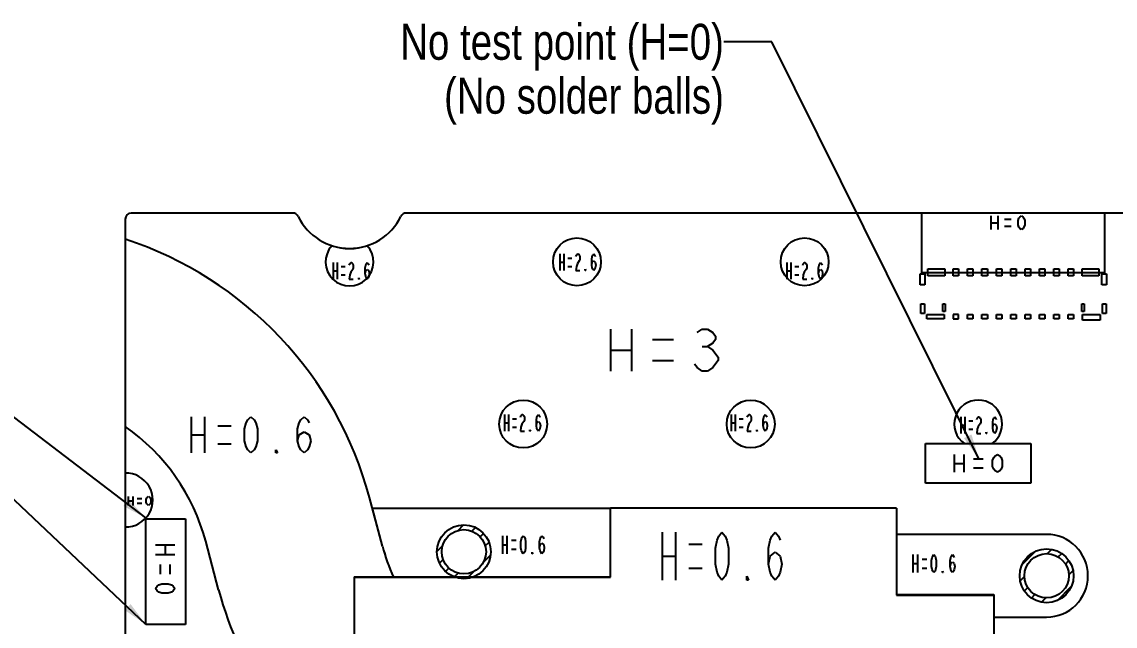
# Model space of a CAD drawing. Header units: millimetres. Extents: x 0 to 841, y 0 to 594.
# Drawn here: x 361.4 to 452.7, y 451.6 to 502 of the extents above; entities that cross this region are included whole.
import ezdxf

# ---------------------------------------------------------------- set-up
doc = ezdxf.new("R2010")
doc.units = ezdxf.units.MM
doc.header["$LTSCALE"] = 46.255
doc.layers.get('0').update_dxf_attribs({"linetype": 'CONTINUOUS'})
doc.layers.add('ASSEM_MEM', color=7, linetype='CONTINUOUS')
doc.layers.add('DETAIL', color=7, linetype='CONTINUOUS')
doc.styles.get("Standard").update_dxf_attribs({"font": 'txt', "width": 0.8})
doc.dimstyles.get("Standard").update_dxf_attribs({"dimtxt": 3, "dimasz": 2.1, "dimexe": 2, "dimexo": 1, "dimtad": 1, "dimzin": 0, "dimdsep": 46, "dimtxsty": 'STANDARD', "dimblk": '_FILLED', "dimblk1": '_FILLED', "dimblk2": '_FILLED', "dimcen": 0.09, "dimazin": 0, "dimtol": 1, "dimtp": 0.01, "dimtm": 0.01, "dimtfac": 1, "dimtofl": 0, "dimtmove": 0, "dimatfit": 3, "dimldrblk": '_FILLED', "dimfxl": 1, "dimtolj": 1, "dimtzin": 0, "dimarcsym": 0})

# ---------------------------------------------------------------- blocks, each defined once
blk = doc.blocks.new('_FILLED')
at = {"color": 0, "linetype": 'BYBLOCK'}
blk.add_solid([(0, 0), (-1, 0.167), (-1, -0.167)], dxfattribs=at)

msp = doc.modelspace()

# ---------------------------------------------------------------- linework, layer by layer
at = {"layer": 'ASSEM_MEM', "color": 7, "linetype": 'CONTINUOUS'}
for p, q in [((384.033, 486.08), (370.54, 486.08)), ((436.57, 486.08), (393.508, 486.08)), ((456.32, 486.08), (451.84, 486.08)), ((370.04, 485.58), (370.041, 483.89)), ((370.041, 468.26), (370.041, 464.39)), ((370.041, 459.892), (370.04, 439.56))]:
    msp.add_line(p, q, dxfattribs=at)
at = {"layer": 'ASSEM_MEM', "color": 4, "linetype": 'CONTINUOUS'}
for p, q in [((436.57, 481.1), (436.57, 486.08)), ((451.84, 486.08), (436.57, 486.08)), ((451.84, 481.1), (451.84, 486.08)), ((370.041, 483.89), (370.041, 468.26)), ((437.065, 480.84), (437.065, 481.435)), ((437.065, 481.435), (438.465, 481.435)), ((438.465, 481.435), (438.465, 480.84)), ((439.18, 481.435), (439.63, 481.435)), ((439.18, 480.84), (439.18, 481.435)), ((439.63, 481.435), (439.63, 480.84)), ((440.38, 481.435), (440.83, 481.435)), ((440.38, 480.84), (440.38, 481.435)), ((440.83, 481.435), (440.83, 480.84)), ((441.58, 481.435), (442.03, 481.435)), ((441.58, 480.84), (441.58, 481.435)), ((442.03, 481.435), (442.03, 480.84)), ((442.78, 481.435), (443.23, 481.435)), ((442.78, 480.84), (442.78, 481.435)), ((443.23, 481.435), (443.23, 480.84)), ((443.98, 481.435), (444.43, 481.435)), ((443.98, 480.84), (443.98, 481.435)), ((444.43, 481.435), (444.43, 480.84)), ((445.18, 481.435), (445.63, 481.435)), ((445.18, 480.84), (445.18, 481.435)), ((445.63, 481.435), (445.63, 480.84)), ((446.38, 481.435), (446.83, 481.435)), ((446.38, 480.84), (446.38, 481.435)), ((446.83, 481.435), (446.83, 480.84)), ((447.58, 481.435), (448.03, 481.435)), ((447.58, 480.84), (447.58, 481.435)), ((448.03, 481.435), (448.03, 480.84)), ((448.78, 481.435), (449.23, 481.435)), ((448.78, 480.84), (448.78, 481.435)), ((449.23, 481.435), (449.23, 480.84)), ((449.945, 481.435), (451.345, 481.435)), ((449.945, 480.84), (449.945, 481.435)), ((451.345, 481.435), (451.345, 480.84)), ((436.42, 480.105), (436.42, 481.005)), ((436.42, 481.005), (436.82, 481.005)), ((451.84, 481.1), (436.57, 481.1)), ((436.82, 481.005), (436.82, 480.105)), ((438.465, 480.84), (437.065, 480.84)), ((439.63, 480.84), (439.18, 480.84)), ((440.83, 480.84), (440.38, 480.84)), ((442.03, 480.84), (441.58, 480.84)), ((443.23, 480.84), (442.78, 480.84)), ((444.43, 480.84), (443.98, 480.84)), ((445.63, 480.84), (445.18, 480.84)), ((446.83, 480.84), (446.38, 480.84)), ((448.03, 480.84), (447.58, 480.84)), ((449.23, 480.84), (448.78, 480.84)), ((451.345, 480.84), (449.945, 480.84)), ((451.59, 481.005), (451.99, 481.005)), ((451.59, 480.105), (451.59, 481.005)), ((451.99, 481.005), (451.99, 480.105)), ((436.82, 480.105), (436.42, 480.105)), ((451.99, 480.105), (451.59, 480.105)), ((436.47, 477.7), (436.47, 478.51)), ((436.47, 478.51), (436.77, 478.51)), ((436.77, 478.51), (436.77, 477.7)), ((438.305, 477.86), (438.305, 478.5)), ((438.305, 478.5), (438.505, 478.5)), ((438.505, 478.5), (438.505, 477.86)), ((449.905, 478.5), (450.105, 478.5)), ((449.905, 477.86), (449.905, 478.5)), ((450.105, 478.5), (450.105, 477.86)), ((451.64, 478.51), (451.94, 478.51)), ((451.64, 477.7), (451.64, 478.51)), ((451.94, 478.51), (451.94, 477.7)), ((436.77, 477.7), (436.47, 477.7)), ((436.97, 477.25), (436.97, 477.61)), ((436.97, 477.61), (438.43, 477.61)), ((438.505, 477.86), (438.305, 477.86)), ((438.43, 477.61), (438.43, 477.25)), ((439.63, 477.61), (439.18, 477.61)), ((439.18, 477.61), (439.18, 477.25)), ((439.63, 477.25), (439.63, 477.61)), ((440.38, 477.61), (440.83, 477.61)), ((440.38, 477.25), (440.38, 477.61)), ((440.83, 477.61), (440.83, 477.25)), ((441.58, 477.61), (442.03, 477.61)), ((441.58, 477.25), (441.58, 477.61)), ((442.03, 477.61), (442.03, 477.25)), ((442.78, 477.61), (443.23, 477.61)), ((442.78, 477.25), (442.78, 477.61)), ((443.23, 477.61), (443.23, 477.25)), ((443.98, 477.61), (444.43, 477.61)), ((443.98, 477.25), (443.98, 477.61)), ((444.43, 477.61), (444.43, 477.25)), ((445.18, 477.61), (445.63, 477.61)), ((445.18, 477.25), (445.18, 477.61)), ((445.63, 477.61), (445.63, 477.25)), ((446.38, 477.61), (446.83, 477.61)), ((446.38, 477.25), (446.38, 477.61)), ((446.83, 477.61), (446.83, 477.25)), ((447.58, 477.61), (448.03, 477.61)), ((447.58, 477.25), (447.58, 477.61)), ((448.03, 477.61), (448.03, 477.25)), ((448.78, 477.61), (449.23, 477.61)), ((448.78, 477.25), (448.78, 477.61)), ((449.23, 477.61), (449.23, 477.25)), ((450.105, 477.86), (449.905, 477.86)), ((449.98, 477.61), (451.44, 477.61)), ((449.98, 477.143), (449.98, 477.61)), ((451.44, 477.61), (451.44, 477.143)), ((451.94, 477.7), (451.64, 477.7)), ((438.43, 477.25), (436.97, 477.25)), ((439.18, 477.25), (439.63, 477.25)), ((440.83, 477.25), (440.38, 477.25)), ((442.03, 477.25), (441.58, 477.25)), ((443.23, 477.25), (442.78, 477.25)), ((444.43, 477.25), (443.98, 477.25)), ((445.63, 477.25), (445.18, 477.25)), ((446.83, 477.25), (446.38, 477.25)), ((448.03, 477.25), (447.58, 477.25)), ((449.23, 477.25), (448.78, 477.25)), ((451.44, 477.143), (449.98, 477.143)), ((436.87, 466.85), (445.67, 466.85)), ((436.87, 463.55), (436.87, 466.85)), ((445.67, 466.85), (445.67, 463.55)), ((370.041, 464.39), (370.041, 459.892)), ((445.67, 463.55), (436.87, 463.55)), ((391.513, 458.296), (390.429, 462.356)), ((391.513, 458.303), (390.681, 461.42)), ((410.57, 461.42), (390.681, 461.42)), ((410.57, 455.7), (410.57, 461.46)), ((434.43, 461.46), (410.57, 461.46)), ((434.43, 461.46), (434.43, 454.21)), ((371.77, 451.76), (371.77, 460.56)), ((371.77, 460.56), (375.07, 460.56)), ((375.07, 460.56), (375.07, 451.76)), ((446.98, 459.273), (434.43, 459.27)), ((377.841, 454.648), (376.758, 458.708)), ((389.15, 455.74), (389.15, 421.38)), ((389.15, 455.74), (410.57, 455.74)), ((389.15, 455.701), (392.437, 455.701)), ((392.44, 455.7), (410.57, 455.7)), ((434.43, 454.25), (442.57, 454.25)), ((434.43, 454.21), (442.57, 454.21)), ((442.57, 454.25), (442.57, 421.38)), ((442.57, 452.37), (446.98, 452.368)), ((375.07, 451.76), (371.77, 451.76))]:
    msp.add_line(p, q, dxfattribs=at)
at = {"layer": 'ASSEM_MEM', "color": 40, "linetype": 'CONTINUOUS'}
for p, q in [((442.33, 485.839), (442.33, 484.71)), ((442.895, 485.839), (442.895, 484.71)), ((444.658, 485.651), (444.729, 485.745)), ((444.729, 485.745), (444.87, 485.839)), ((444.87, 485.839), (445.011, 485.745)), ((445.011, 485.745), (445.082, 485.651)), ((442.33, 485.275), (442.895, 485.275)), ((443.459, 485.557), (444.023, 485.557)), ((443.459, 484.993), (444.023, 484.993)), ((444.588, 485.463), (444.658, 485.651)), ((444.588, 485.087), (444.588, 485.463)), ((444.658, 484.899), (444.588, 485.087)), ((444.729, 484.805), (444.658, 484.899)), ((444.87, 484.71), (444.729, 484.805)), ((445.011, 484.805), (444.87, 484.71)), ((445.082, 484.899), (445.011, 484.805)), ((445.082, 485.651), (445.152, 485.463)), ((445.152, 485.087), (445.082, 484.899)), ((445.152, 485.463), (445.152, 485.087)), ((406.333, 482.676), (406.333, 481.276)), ((406.667, 482.676), (406.667, 481.276)), ((407, 482.326), (407.333, 482.326)), ((407.667, 482.442), (407.708, 482.559)), ((407.708, 482.559), (407.792, 482.676)), ((407.792, 482.676), (407.875, 482.676)), ((407.958, 482.092), (407.792, 481.859)), ((407.875, 482.676), (407.958, 482.559)), ((407.958, 482.559), (408, 482.442)), ((408, 482.209), (407.958, 482.092)), ((408, 482.442), (408, 482.209)), ((409, 482.209), (409.042, 482.442)), ((409, 481.742), (409, 482.209)), ((409.042, 482.442), (409.083, 482.559)), ((409.042, 481.976), (409.167, 482.092)), ((409.083, 482.559), (409.167, 482.676)), ((409.167, 482.676), (409.25, 482.559)), ((409.167, 482.092), (409.292, 481.976)), ((409.25, 482.559), (409.292, 482.442)), ((387.414, 481.962), (387.414, 480.562)), ((387.414, 481.262), (387.747, 481.262)), ((387.747, 481.962), (387.747, 480.562)), ((388.08, 481.612), (388.414, 481.612)), ((388.747, 481.729), (388.789, 481.846)), ((388.789, 481.846), (388.872, 481.962)), ((388.872, 481.146), (388.789, 480.912)), ((388.872, 481.962), (388.955, 481.962)), ((389.039, 481.379), (388.872, 481.146)), ((388.955, 481.962), (389.039, 481.846)), ((389.039, 481.846), (389.08, 481.729)), ((389.08, 481.496), (389.039, 481.379)), ((389.08, 481.729), (389.08, 481.496)), ((390.08, 481.496), (390.122, 481.729)), ((390.08, 481.029), (390.08, 481.496)), ((390.08, 481.029), (390.122, 481.262)), ((390.122, 481.729), (390.164, 481.846)), ((390.122, 481.262), (390.247, 481.379)), ((390.164, 481.846), (390.247, 481.962)), ((390.247, 481.962), (390.33, 481.846)), ((390.247, 481.379), (390.372, 481.262)), ((390.33, 481.846), (390.372, 481.729)), ((390.372, 481.262), (390.414, 481.029)), ((406.333, 481.976), (406.667, 481.976)), ((407, 481.626), (407.333, 481.626)), ((407.708, 481.626), (407.667, 481.276)), ((407.667, 481.276), (408, 481.276)), ((407.792, 481.859), (407.708, 481.626)), ((408.458, 481.276), (408.458, 481.392)), ((408.458, 481.392), (408.5, 481.276)), ((408.5, 481.276), (408.458, 481.276)), ((409, 481.742), (409.042, 481.976)), ((409.042, 481.509), (409, 481.742)), ((409.083, 481.392), (409.042, 481.509)), ((409.167, 481.276), (409.083, 481.392)), ((409.25, 481.392), (409.167, 481.276)), ((409.292, 481.509), (409.25, 481.392)), ((409.292, 481.976), (409.333, 481.742)), ((409.333, 481.742), (409.292, 481.509)), ((425.274, 481.962), (425.274, 480.562)), ((425.274, 481.262), (425.607, 481.262)), ((425.607, 481.962), (425.607, 480.562)), ((425.941, 481.612), (426.274, 481.612)), ((426.607, 481.729), (426.649, 481.846)), ((426.649, 481.846), (426.732, 481.962)), ((426.732, 481.146), (426.649, 480.912)), ((426.732, 481.962), (426.816, 481.962)), ((426.899, 481.379), (426.732, 481.146)), ((426.816, 481.962), (426.899, 481.846)), ((426.899, 481.846), (426.941, 481.729)), ((426.941, 481.496), (426.899, 481.379)), ((426.941, 481.729), (426.941, 481.496)), ((427.941, 481.496), (427.982, 481.729)), ((427.941, 481.029), (427.941, 481.496)), ((427.941, 481.029), (427.982, 481.262)), ((427.982, 481.729), (428.024, 481.846)), ((427.982, 481.262), (428.107, 481.379)), ((428.024, 481.846), (428.107, 481.962)), ((428.107, 481.962), (428.191, 481.846)), ((428.107, 481.379), (428.232, 481.262)), ((428.191, 481.846), (428.232, 481.729)), ((428.232, 481.262), (428.274, 481.029)), ((388.08, 480.912), (388.414, 480.912)), ((388.789, 480.912), (388.747, 480.562)), ((388.747, 480.562), (389.08, 480.562)), ((389.539, 480.562), (389.539, 480.679)), ((389.539, 480.679), (389.58, 480.562)), ((389.58, 480.562), (389.539, 480.562)), ((390.122, 480.796), (390.08, 481.029)), ((390.164, 480.679), (390.122, 480.796)), ((390.247, 480.562), (390.164, 480.679)), ((390.33, 480.679), (390.247, 480.562)), ((390.372, 480.796), (390.33, 480.679)), ((390.414, 481.029), (390.372, 480.796)), ((425.941, 480.912), (426.274, 480.912)), ((426.649, 480.912), (426.607, 480.562)), ((426.607, 480.562), (426.941, 480.562)), ((427.399, 480.562), (427.399, 480.679)), ((427.399, 480.679), (427.441, 480.562)), ((427.441, 480.562), (427.399, 480.562)), ((427.982, 480.796), (427.941, 481.029)), ((428.024, 480.679), (427.982, 480.796)), ((428.107, 480.562), (428.024, 480.679)), ((428.191, 480.679), (428.107, 480.562)), ((428.232, 480.796), (428.191, 480.679)), ((428.274, 481.029), (428.232, 480.796)), ((410.57, 476.4), (410.57, 472.9)), ((412.32, 476.4), (412.32, 472.9)), ((417.789, 476.109), (418.227, 476.4)), ((418.227, 476.4), (418.664, 476.4)), ((418.664, 476.4), (419.102, 476.109)), ((419.102, 476.109), (419.32, 475.817)), ((419.32, 475.817), (419.32, 475.525)), ((414.07, 475.525), (415.82, 475.525)), ((418.227, 474.942), (418.664, 474.942)), ((419.102, 475.234), (418.664, 474.942)), ((418.664, 474.942), (419.102, 474.65)), ((419.32, 475.525), (419.102, 475.234)), ((410.57, 474.65), (412.32, 474.65)), ((419.102, 474.65), (419.539, 474.067)), ((419.539, 474.067), (419.539, 473.775)), ((414.07, 473.775), (415.82, 473.775)), ((417.789, 473.192), (417.57, 473.484)), ((418.227, 472.9), (417.789, 473.192)), ((418.664, 472.9), (418.227, 472.9)), ((419.102, 473.192), (418.664, 472.9)), ((419.539, 473.775), (419.102, 473.192)), ((401.702, 469.274), (401.702, 467.874)), ((402.035, 469.274), (402.035, 467.874)), ((403.077, 469.158), (403.16, 469.274)), ((403.16, 469.274), (403.243, 469.274)), ((403.243, 469.274), (403.327, 469.158)), ((404.452, 469.158), (404.535, 469.274)), ((404.535, 469.274), (404.618, 469.158)), ((420.642, 469.274), (420.642, 467.874)), ((420.976, 469.274), (420.976, 467.874)), ((422.017, 469.158), (422.101, 469.274)), ((422.101, 469.274), (422.184, 469.274)), ((422.184, 469.274), (422.267, 469.158)), ((423.392, 469.158), (423.476, 469.274)), ((423.476, 469.274), (423.559, 469.158)), ((375.541, 469.09), (375.541, 466.07)), ((376.652, 469.09), (376.652, 466.07)), ((377.763, 468.335), (378.874, 468.335)), ((379.985, 468.084), (380.124, 468.587)), ((380.124, 468.587), (380.263, 468.839)), ((380.263, 468.839), (380.541, 469.09)), ((380.541, 469.09), (380.818, 468.839)), ((380.818, 468.839), (380.957, 468.587)), ((380.957, 468.587), (381.096, 468.084)), ((384.43, 468.084), (384.568, 468.587)), ((384.568, 468.587), (384.707, 468.839)), ((384.707, 468.839), (384.985, 469.09)), ((384.985, 469.09), (385.263, 468.839)), ((385.263, 468.839), (385.402, 468.587)), ((401.702, 468.574), (402.035, 468.574)), ((402.368, 468.924), (402.702, 468.924)), ((403.035, 469.041), (403.077, 469.158)), ((403.16, 468.458), (403.077, 468.224)), ((403.327, 468.691), (403.16, 468.458)), ((403.327, 469.158), (403.368, 469.041)), ((403.368, 468.808), (403.327, 468.691)), ((403.368, 469.041), (403.368, 468.808)), ((404.368, 468.808), (404.41, 469.041)), ((404.368, 468.341), (404.368, 468.808)), ((404.368, 468.341), (404.41, 468.574)), ((404.41, 468.108), (404.368, 468.341)), ((404.41, 469.041), (404.452, 469.158)), ((404.41, 468.574), (404.535, 468.691)), ((404.535, 468.691), (404.66, 468.574)), ((404.618, 469.158), (404.66, 469.041)), ((404.66, 468.574), (404.702, 468.341)), ((404.702, 468.341), (404.66, 468.108)), ((420.642, 468.574), (420.976, 468.574)), ((421.309, 468.924), (421.642, 468.924)), ((421.976, 469.041), (422.017, 469.158)), ((422.101, 468.458), (422.017, 468.224)), ((422.267, 468.691), (422.101, 468.458)), ((422.267, 469.158), (422.309, 469.041)), ((422.309, 468.808), (422.267, 468.691)), ((422.309, 469.041), (422.309, 468.808)), ((423.309, 468.808), (423.351, 469.041)), ((423.309, 468.341), (423.309, 468.808)), ((423.309, 468.341), (423.351, 468.574)), ((423.351, 468.108), (423.309, 468.341)), ((423.351, 469.041), (423.392, 469.158)), ((423.351, 468.574), (423.476, 468.691)), ((423.476, 468.691), (423.601, 468.574)), ((423.559, 469.158), (423.601, 469.041)), ((423.601, 468.574), (423.642, 468.341)), ((423.642, 468.341), (423.601, 468.108)), ((439.808, 469.091), (439.808, 467.691)), ((439.808, 468.391), (440.141, 468.391)), ((440.141, 469.091), (440.141, 467.691)), ((440.474, 468.741), (440.808, 468.741)), ((441.141, 468.858), (441.183, 468.974)), ((441.183, 468.974), (441.266, 469.091)), ((441.266, 469.091), (441.349, 469.091)), ((441.433, 468.508), (441.266, 468.274)), ((441.349, 469.091), (441.433, 468.974)), ((441.433, 468.974), (441.474, 468.858)), ((441.474, 468.624), (441.433, 468.508)), ((441.474, 468.858), (441.474, 468.624)), ((442.474, 468.624), (442.516, 468.858)), ((442.474, 468.158), (442.474, 468.624)), ((442.474, 468.158), (442.516, 468.391)), ((442.516, 468.858), (442.558, 468.974)), ((442.516, 468.391), (442.641, 468.508)), ((442.558, 468.974), (442.641, 469.091)), ((442.641, 469.091), (442.724, 468.974)), ((442.641, 468.508), (442.766, 468.391)), ((442.724, 468.974), (442.766, 468.858)), ((442.766, 468.391), (442.808, 468.158)), ((375.541, 467.58), (376.652, 467.58)), ((379.985, 467.077), (379.985, 468.084)), ((381.096, 468.084), (381.096, 467.077)), ((384.43, 467.077), (384.43, 468.084)), ((384.43, 467.077), (384.568, 467.58)), ((384.568, 467.58), (384.985, 467.832)), ((384.985, 467.832), (385.402, 467.58)), ((385.402, 467.58), (385.541, 467.077)), ((402.368, 468.224), (402.702, 468.224)), ((403.077, 468.224), (403.035, 467.874)), ((403.035, 467.874), (403.368, 467.874)), ((403.827, 467.874), (403.827, 467.991)), ((403.827, 467.991), (403.868, 467.874)), ((403.868, 467.874), (403.827, 467.874)), ((404.452, 467.991), (404.41, 468.108)), ((404.535, 467.874), (404.452, 467.991)), ((404.618, 467.991), (404.535, 467.874)), ((404.66, 468.108), (404.618, 467.991)), ((421.309, 468.224), (421.642, 468.224)), ((422.017, 468.224), (421.976, 467.874)), ((421.976, 467.874), (422.309, 467.874)), ((422.767, 467.874), (422.767, 467.991)), ((422.767, 467.991), (422.809, 467.874)), ((422.809, 467.874), (422.767, 467.874)), ((423.392, 467.991), (423.351, 468.108)), ((423.476, 467.874), (423.392, 467.991)), ((423.559, 467.991), (423.476, 467.874)), ((423.601, 468.108), (423.559, 467.991)), ((440.474, 468.041), (440.808, 468.041)), ((441.183, 468.041), (441.141, 467.691)), ((441.141, 467.691), (441.474, 467.691)), ((441.266, 468.274), (441.183, 468.041)), ((441.933, 467.691), (441.933, 467.808)), ((441.933, 467.808), (441.974, 467.691)), ((441.974, 467.691), (441.933, 467.691)), ((442.516, 467.924), (442.474, 468.158)), ((442.558, 467.808), (442.516, 467.924)), ((442.641, 467.691), (442.558, 467.808)), ((442.724, 467.808), (442.641, 467.691)), ((442.766, 467.924), (442.724, 467.808)), ((442.808, 468.158), (442.766, 467.924)), ((377.763, 466.825), (378.874, 466.825)), ((380.124, 466.574), (379.985, 467.077)), ((380.263, 466.322), (380.124, 466.574)), ((380.957, 466.574), (380.818, 466.322)), ((381.096, 467.077), (380.957, 466.574)), ((384.568, 466.574), (384.43, 467.077)), ((384.707, 466.322), (384.568, 466.574)), ((385.402, 466.574), (385.263, 466.322)), ((385.541, 467.077), (385.402, 466.574)), ((380.541, 466.07), (380.263, 466.322)), ((380.818, 466.322), (380.541, 466.07)), ((382.624, 466.07), (382.624, 466.322)), ((382.624, 466.322), (382.763, 466.07)), ((382.763, 466.07), (382.624, 466.07)), ((384.985, 466.07), (384.707, 466.322)), ((385.263, 466.322), (384.985, 466.07)), ((439.27, 465.95), (439.27, 464.45)), ((440.07, 465.95), (440.07, 464.45)), ((442.47, 465.45), (442.57, 465.7)), ((442.57, 465.7), (442.67, 465.825)), ((442.67, 465.825), (442.87, 465.95)), ((442.87, 465.95), (443.07, 465.825)), ((443.07, 465.825), (443.17, 465.7)), ((443.17, 465.7), (443.27, 465.45)), ((439.27, 465.2), (440.07, 465.2)), ((440.87, 465.575), (441.67, 465.575)), ((440.87, 464.825), (441.67, 464.825)), ((442.47, 464.95), (442.47, 465.45)), ((442.57, 464.7), (442.47, 464.95)), ((442.67, 464.575), (442.57, 464.7)), ((443.17, 464.7), (443.07, 464.575)), ((443.27, 464.95), (443.17, 464.7)), ((443.27, 465.45), (443.27, 464.95)), ((442.87, 464.45), (442.67, 464.575)), ((443.07, 464.575), (442.87, 464.45)), ((370.29, 462.44), (370.29, 461.69)), ((370.29, 462.065), (370.666, 462.065)), ((370.666, 462.44), (370.666, 461.69)), ((371.042, 462.253), (371.418, 462.253)), ((371.794, 462.19), (371.841, 462.315)), ((371.794, 461.94), (371.794, 462.19)), ((371.841, 461.815), (371.794, 461.94)), ((371.841, 462.315), (371.888, 462.378)), ((371.888, 462.378), (371.982, 462.44)), ((371.982, 462.44), (372.076, 462.378)), ((372.076, 462.378), (372.123, 462.315)), ((372.123, 462.315), (372.17, 462.19)), ((372.17, 461.94), (372.123, 461.815)), ((372.17, 462.19), (372.17, 461.94)), ((371.042, 461.878), (371.418, 461.878)), ((371.888, 461.753), (371.841, 461.815)), ((371.982, 461.69), (371.888, 461.753)), ((372.076, 461.753), (371.982, 461.69)), ((372.123, 461.815), (372.076, 461.753)), ((414.87, 459.46), (414.87, 455.46)), ((415.982, 459.46), (415.982, 455.46)), ((419.593, 459.127), (419.87, 459.46)), ((419.87, 459.46), (420.148, 459.127)), ((424.037, 459.127), (424.315, 459.46)), ((424.315, 459.46), (424.593, 459.127)), ((374.17, 458.36), (372.57, 458.36)), ((373.37, 458.36), (373.37, 457.56)), ((401.529, 459.162), (401.529, 457.662)), ((401.529, 458.412), (401.917, 458.412)), ((401.917, 459.162), (401.917, 457.662)), ((402.306, 458.787), (402.695, 458.787)), ((403.084, 458.662), (403.133, 458.912)), ((403.084, 458.162), (403.084, 458.662)), ((403.133, 458.912), (403.181, 459.037)), ((403.181, 459.037), (403.279, 459.162)), ((403.279, 459.162), (403.376, 459.037)), ((403.376, 459.037), (403.424, 458.912)), ((403.424, 458.912), (403.473, 458.662)), ((403.473, 458.662), (403.473, 458.162)), ((404.64, 458.662), (404.688, 458.912)), ((404.64, 458.162), (404.64, 458.662)), ((404.64, 458.162), (404.688, 458.412)), ((404.688, 458.912), (404.737, 459.037)), ((404.688, 458.412), (404.834, 458.537)), ((404.737, 459.037), (404.834, 459.162)), ((404.834, 459.162), (404.931, 459.037)), ((404.834, 458.537), (404.98, 458.412)), ((404.931, 459.037), (404.98, 458.912)), ((404.98, 458.412), (405.029, 458.162)), ((417.093, 458.46), (418.204, 458.46)), ((419.315, 458.127), (419.454, 458.794)), ((419.454, 458.794), (419.593, 459.127)), ((420.148, 459.127), (420.287, 458.794)), ((420.287, 458.794), (420.426, 458.127)), ((423.759, 458.127), (423.898, 458.794)), ((423.898, 458.794), (424.037, 459.127)), ((424.593, 459.127), (424.732, 458.794)), ((374.17, 457.56), (372.57, 457.56)), ((402.306, 458.037), (402.695, 458.037)), ((403.133, 457.912), (403.084, 458.162)), ((403.181, 457.787), (403.133, 457.912)), ((403.279, 457.662), (403.181, 457.787)), ((403.376, 457.787), (403.279, 457.662)), ((403.424, 457.912), (403.376, 457.787)), ((403.473, 458.162), (403.424, 457.912)), ((404.008, 457.662), (404.008, 457.787)), ((404.008, 457.787), (404.056, 457.662)), ((404.056, 457.662), (404.008, 457.662)), ((404.688, 457.912), (404.64, 458.162)), ((404.737, 457.787), (404.688, 457.912)), ((404.834, 457.662), (404.737, 457.787)), ((404.931, 457.787), (404.834, 457.662)), ((404.98, 457.912), (404.931, 457.787)), ((405.029, 458.162), (404.98, 457.912)), ((414.87, 457.46), (415.982, 457.46)), ((419.315, 456.794), (419.315, 458.127)), ((420.426, 458.127), (420.426, 456.794)), ((423.759, 456.794), (423.759, 458.127)), ((423.759, 456.794), (423.898, 457.46)), ((423.898, 457.46), (424.315, 457.794)), ((424.315, 457.794), (424.732, 457.46)), ((424.732, 457.46), (424.87, 456.794)), ((435.812, 457.588), (435.812, 456.088)), ((436.201, 457.588), (436.201, 456.088)), ((437.416, 457.338), (437.465, 457.463)), ((437.465, 457.463), (437.562, 457.588)), ((437.562, 457.588), (437.659, 457.463)), ((437.659, 457.463), (437.708, 457.338)), ((438.972, 457.338), (439.02, 457.463)), ((439.02, 457.463), (439.118, 457.588)), ((439.118, 457.588), (439.215, 457.463)), ((439.215, 457.463), (439.264, 457.338)), ((372.97, 456.76), (372.97, 455.96)), ((373.77, 456.76), (373.77, 455.96)), ((417.093, 456.46), (418.204, 456.46)), ((419.454, 456.127), (419.315, 456.794)), ((420.426, 456.794), (420.287, 456.127)), ((423.898, 456.127), (423.759, 456.794)), ((424.87, 456.794), (424.732, 456.127)), ((435.812, 456.838), (436.201, 456.838)), ((436.59, 457.213), (436.979, 457.213)), ((436.59, 456.463), (436.979, 456.463)), ((437.368, 457.088), (437.416, 457.338)), ((437.368, 456.588), (437.368, 457.088)), ((437.416, 456.338), (437.368, 456.588)), ((437.708, 457.338), (437.757, 457.088)), ((437.757, 456.588), (437.708, 456.338)), ((437.757, 457.088), (437.757, 456.588)), ((438.923, 457.088), (438.972, 457.338)), ((438.923, 456.588), (438.923, 457.088)), ((438.923, 456.588), (438.972, 456.838)), ((438.972, 456.338), (438.923, 456.588)), ((438.972, 456.838), (439.118, 456.963)), ((439.118, 456.963), (439.264, 456.838)), ((439.264, 456.838), (439.312, 456.588)), ((439.312, 456.588), (439.264, 456.338)), ((419.593, 455.794), (419.454, 456.127)), ((419.87, 455.46), (419.593, 455.794)), ((420.148, 455.794), (419.87, 455.46)), ((420.287, 456.127), (420.148, 455.794)), ((421.954, 455.46), (421.954, 455.794)), ((421.954, 455.794), (422.093, 455.46)), ((424.037, 455.794), (423.898, 456.127)), ((424.315, 455.46), (424.037, 455.794)), ((424.593, 455.794), (424.315, 455.46)), ((424.732, 456.127), (424.593, 455.794)), ((437.465, 456.213), (437.416, 456.338)), ((437.562, 456.088), (437.465, 456.213)), ((437.659, 456.213), (437.562, 456.088)), ((437.708, 456.338), (437.659, 456.213)), ((438.291, 456.088), (438.291, 456.213)), ((438.291, 456.213), (438.34, 456.088)), ((438.34, 456.088), (438.291, 456.088)), ((439.02, 456.213), (438.972, 456.338)), ((439.118, 456.088), (439.02, 456.213)), ((439.215, 456.213), (439.118, 456.088)), ((439.264, 456.338), (439.215, 456.213)), ((372.57, 454.76), (372.704, 454.96)), ((372.704, 454.56), (372.57, 454.76)), ((372.704, 454.96), (372.837, 455.06)), ((372.837, 455.06), (373.104, 455.16)), ((373.104, 455.16), (373.637, 455.16)), ((373.637, 455.16), (373.904, 455.06)), ((373.904, 455.06), (374.037, 454.96)), ((374.037, 454.96), (374.17, 454.76)), ((374.17, 454.76), (374.037, 454.56)), ((422.093, 455.46), (421.954, 455.46)), ((372.837, 454.46), (372.704, 454.56)), ((373.104, 454.36), (372.837, 454.46)), ((373.637, 454.36), (373.104, 454.36)), ((373.904, 454.46), (373.637, 454.36)), ((374.037, 454.56), (373.904, 454.46))]:
    msp.add_line(p, q, dxfattribs=at)
at = {"layer": 'ASSEM_MEM', "color": 2, "linetype": 'CONTINUOUS'}
for p, q in [((397.831, 459.605), (398.297, 460.07)), ((398.969, 459.553), (399.274, 459.858)), ((399.68, 459.075), (399.963, 459.358)), ((396.071, 457.844), (396.536, 458.31)), ((400.105, 458.31), (400.421, 458.627)), ((399.973, 456.989), (400.557, 457.573)), ((444.933, 456.754), (446.047, 457.868)), ((447.038, 457.67), (447.4, 458.031)), ((447.953, 457.394), (448.242, 457.684)), ((396.283, 456.867), (396.588, 457.172)), ((396.783, 456.178), (397.066, 456.461)), ((448.549, 456.801), (448.838, 457.09)), ((397.514, 455.72), (397.831, 456.036)), ((398.568, 455.584), (399.152, 456.168)), ((444.77, 455.401), (445.131, 455.763)), ((448.829, 455.892), (449.189, 456.252)), ((445.117, 454.559), (445.406, 454.848)), ((447.888, 453.761), (449.04, 454.913)), ((445.711, 453.963), (445.999, 454.252)), ((446.549, 453.612), (446.909, 453.972))]:
    msp.add_line(p, q, dxfattribs=at)
at = {"layer": 'ASSEM_MEM', "color": 4, "linetype": 'CONTINUOUS'}
for centre, radius in [((407.76, 482.01), 2), ((426.77, 482.01), 2), ((403.27, 468.48), 2), ((422.27, 468.48), 2), ((398.32, 457.82), 2.25), ((398.32, 457.82), 1.85), ((446.98, 455.82), 2.25), ((446.98, 455.82), 1.85)]:
    msp.add_circle(centre, radius, dxfattribs=at)
at = {"layer": 'ASSEM_MEM', "color": 7, "linetype": 'CONTINUOUS'}
for centre, radius, start, end in [((370.54, 485.58), 0.5, 90, 180), ((384.033, 485.58), 0.5, 26.09179, 90), ((388.77, 487.9), 4.775, 206.09179, 333.90821), ((393.508, 485.58), 0.5, 90, 153.90821)]:
    msp.add_arc(centre, radius, start, end, dxfattribs=at)
at = {"layer": 'ASSEM_MEM', "color": 4, "linetype": 'CONTINUOUS'}
for centre, radius, start, end in [((360.4, 454.343), 31.08, 14.94, 71.92936), ((388.77, 482.01), 2, 137.741, 42.259), ((388.77, 487.9), 4.78, 251.96062, 288.03938), ((441.27, 468.48), 2, 305.41264, 234.58736), ((360.4, 454.343), 16.93, 14.94, 55.28856), ((370.091, 462.141), 2.25, 268.72666, 91.27334), ((446.98, 455.82), 3.452, 270, 90), ((407.87, 462.668), 16.93, 194.94, 204.30047), ((407.87, 462.66), 16.93, 194.94, 204.2715), ((407.87, 462.66), 31.08, 194.94, 232.96401)]:
    msp.add_arc(centre, radius, start, end, dxfattribs=at)

# ---------------------------------------------------------------- texts
at = {"layer": 'DETAIL', "color": 2, "linetype": 'CONTINUOUS', "insert": (420.027, 501.868), "char_height": 3, "width": 45.6, "attachment_point": 3, "line_spacing_factor": 0.9}
msp.add_mtext('No test point (H=0)\\P(No solder balls)', dxfattribs=at)

# ---------------------------------------------------------------- leaders
at = {"layer": 'DETAIL', "color": 2, "linetype": 'CONTINUOUS'}
msp.add_leader([(441.323, 465.575), (424.027, 500.368), (420.027, 500.368)], dimstyle='STANDARD', override={"dimtad": 0}, dxfattribs=at)
at = {"layer": 'DETAIL', "color": 7, "linetype": 'CONTINUOUS', "true_color": 0xe62e2e}
for points in [[(371.77, 451.76), (323.106, 497.68), (319.106, 497.68)], [(371.769, 460.642), (323.106, 497.68), (319.106, 497.68)]]:
    msp.add_leader(points, dimstyle='STANDARD', override={"dimtad": 0}, dxfattribs=at)

doc.saveas('drawing.dxf')
